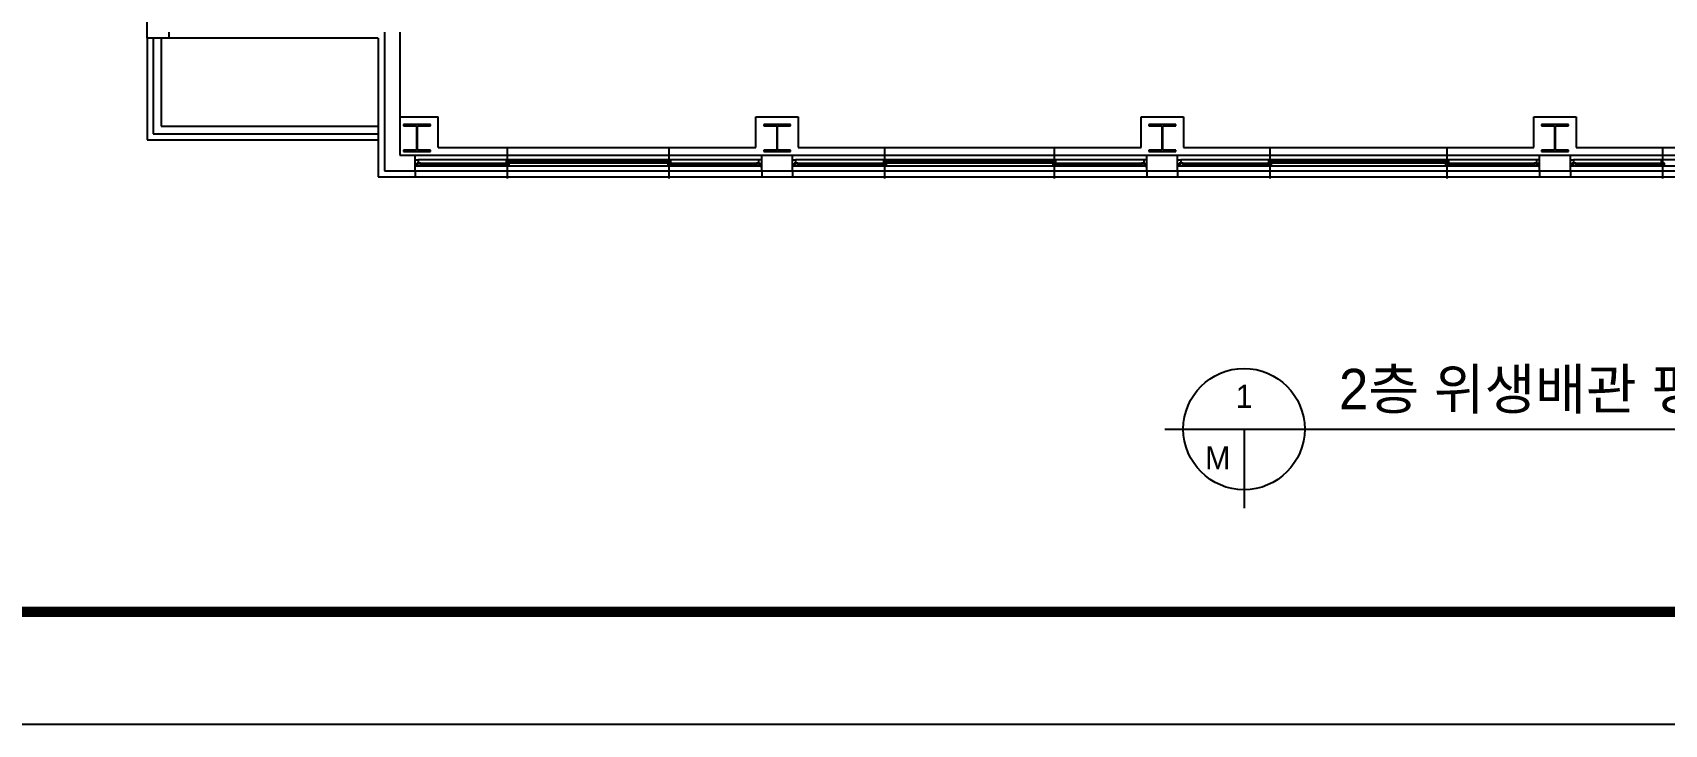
# Model space of a CAD drawing. Header units: millimetres. Extents: x 83956 to 461956, y 36707 to 125807.
# Drawn here: x 157628 to 178815, y 36707 to 45695 of the extents above; entities that cross this region are included whole.
import ezdxf
from ezdxf.enums import TextEntityAlignment as Align

# ---------------------------------------------------------------- set-up
doc = ezdxf.new("R2010")
doc.units = ezdxf.units.MM
doc.header["$LTSCALE"] = 100
doc.header["$MEASUREMENT"] = 0
doc.layers.get('0').update_dxf_attribs({"linetype": 'CONTINUOUS'})
doc.layers.get('Defpoints').update_dxf_attribs({"linetype": 'CONTINUOUS'})
for name, color, linetype in [('ARCH', 9, 'CONTINUOUS'), ('FORM', 8, 'CONTINUOUS'), ('TITLE', 3, 'CONTINUOUS'), ('TITLE1', 2, 'CONTINUOUS')]:
    doc.layers.add(name, color=color, linetype=linetype)
doc.styles.add('gr', font='Gulim.ttf')

# ---------------------------------------------------------------- blocks, each defined once
blk = doc.blocks.new('PMC-FORMV')
at = {"layer": 'Defpoints'}
blk.add_lwpolyline([(0, 0), (0, 29700), (42000, 29700), (42000, 0)], close=True, dxfattribs=at)
at = {"layer": 'FORM', "const_width": 90.2}
blk.add_lwpolyline([(1544, 975), (1544, 28725), (40744, 28725), (40744, 975)], close=True, dxfattribs=at)

msp = doc.modelspace()

# ---------------------------------------------------------------- linework, layer by layer
msp.add_lwpolyline([(149272, 79795), (201316, 79795), (201316, 38170), (149272, 38170)], close=True)
at = {"layer": 'ARCH', "linetype": 'ByBlock', "ltscale": 2}
for p, q in [((159115, 45621), (159115, 57581)), ((162115, 45621), (159115, 45621)), ((159115, 45621), (159115, 44301)), ((159395, 45701), (159395, 45621)), ((162115, 45621), (162115, 43821)), ((162395, 44601), (162895, 44601)), ((162895, 44201), (162895, 44601)), ((167020, 44201), (167020, 44601)), ((167020, 44601), (167570, 44601)), ((167570, 44601), (167570, 44201)), ((172020, 44201), (172020, 44601)), ((172020, 44601), (172570, 44601)), ((172570, 44601), (172570, 44201)), ((177120, 44201), (177120, 44601)), ((177120, 44601), (177670, 44601)), ((177670, 44601), (177670, 44201)), ((159115, 44301), (162115, 44301)), ((162595, 44101), (167095, 44101)), ((162895, 44201), (167020, 44201)), ((163795, 43801), (163795, 44201)), ((165895, 43801), (165895, 44201)), ((167495, 44101), (172095, 44101)), ((167570, 44201), (172020, 44201)), ((168695, 43801), (168695, 44201)), ((170895, 43801), (170895, 44201)), ((172495, 44101), (177195, 44101)), ((172570, 44201), (177120, 44201)), ((173695, 43801), (173695, 44201)), ((175995, 43801), (175995, 44201)), ((177595, 44101), (182295, 44101)), ((177670, 44201), (182220, 44201)), ((178795, 43801), (178795, 44201)), ((162595, 44016), (162595, 44041)), ((162595, 44041), (162635, 44041)), ((162595, 43961), (162595, 43986)), ((162615, 43961), (162595, 43961)), ((162595, 43901), (167095, 43901)), ((162595, 43901), (162595, 43821)), ((162635, 44001), (162615, 44001)), ((162615, 44001), (162615, 43961)), ((167075, 43961), (162615, 43961)), ((162665, 43998), (162625, 43998)), ((162625, 43998), (162625, 43968)), ((162625, 43968), (162665, 43968)), ((167055, 44041), (162635, 44041)), ((162635, 44041), (162635, 44001)), ((162665, 43998), (163815, 43998)), ((162665, 43968), (162665, 43998)), ((162665, 43987), (163775, 43987)), ((162665, 43979), (163775, 43979)), ((162665, 43968), (163775, 43968)), ((163815, 44041), (163775, 44041)), ((163775, 44041), (163775, 44004)), ((163775, 44004), (163815, 44004)), ((163815, 43998), (163775, 43998)), ((163775, 43998), (163775, 43968)), ((163775, 43968), (163815, 43968)), ((163815, 44041), (165875, 44041)), ((163815, 44004), (163815, 44041)), ((163815, 44027), (165875, 44027)), ((163815, 44016), (165875, 44016)), ((163815, 44004), (165875, 44004)), ((163815, 43968), (163815, 43998)), ((165915, 44041), (165875, 44041)), ((165875, 44041), (165875, 44004)), ((165875, 44004), (165915, 44004)), ((165915, 43998), (165875, 43998)), ((165875, 43998), (165875, 43968)), ((165875, 43968), (165915, 43968)), ((165915, 44004), (165915, 44041)), ((165915, 43998), (167065, 43998)), ((165915, 43968), (165915, 43998)), ((165915, 43987), (167025, 43987)), ((165915, 43979), (167025, 43979)), ((165915, 43968), (167025, 43968)), ((167065, 43998), (167025, 43998)), ((167025, 43998), (167025, 43968)), ((167025, 43968), (167065, 43968)), ((167095, 44041), (167055, 44041)), ((167055, 44041), (167055, 44001)), ((167055, 44001), (167075, 44001)), ((167065, 43968), (167065, 43998)), ((167075, 44001), (167075, 43961)), ((167075, 43961), (167095, 43961)), ((167095, 44016), (167095, 44041)), ((167095, 43961), (167095, 43986)), ((167095, 43901), (167095, 43821)), ((167495, 44016), (167495, 44041)), ((167495, 44041), (167535, 44041)), ((167495, 43961), (167495, 43986)), ((167515, 43961), (167495, 43961)), ((167495, 43901), (172095, 43901)), ((167495, 43901), (167495, 43821)), ((167535, 44001), (167515, 44001)), ((167515, 44001), (167515, 43961)), ((172075, 43961), (167515, 43961)), ((167565, 43998), (167525, 43998)), ((167525, 43998), (167525, 43968)), ((167525, 43968), (167565, 43968)), ((172055, 44041), (167535, 44041)), ((167535, 44041), (167535, 44001)), ((167565, 43998), (168715, 43998)), ((167565, 43968), (167565, 43998)), ((167565, 43987), (168675, 43987)), ((167565, 43979), (168675, 43979)), ((167565, 43968), (168675, 43968)), ((168715, 44041), (168675, 44041)), ((168675, 44041), (168675, 44004)), ((168675, 44004), (168715, 44004)), ((168715, 43998), (168675, 43998)), ((168675, 43998), (168675, 43968)), ((168675, 43968), (168715, 43968)), ((168715, 44041), (170875, 44041)), ((168715, 44004), (168715, 44041)), ((168715, 44027), (170875, 44027)), ((168715, 44016), (170875, 44016)), ((168715, 44004), (170875, 44004)), ((168715, 43968), (168715, 43998)), ((170915, 44041), (170875, 44041)), ((170875, 44041), (170875, 44004)), ((170875, 44004), (170915, 44004)), ((170915, 43998), (170875, 43998)), ((170875, 43998), (170875, 43968)), ((170875, 43968), (170915, 43968)), ((170915, 44004), (170915, 44041)), ((170915, 43998), (172065, 43998)), ((170915, 43968), (170915, 43998)), ((170915, 43987), (172025, 43987)), ((170915, 43979), (172025, 43979)), ((170915, 43968), (172025, 43968)), ((172065, 43998), (172025, 43998)), ((172025, 43998), (172025, 43968)), ((172025, 43968), (172065, 43968)), ((172095, 44041), (172055, 44041)), ((172055, 44041), (172055, 44001)), ((172055, 44001), (172075, 44001)), ((172065, 43968), (172065, 43998)), ((172075, 44001), (172075, 43961)), ((172075, 43961), (172095, 43961)), ((172095, 44016), (172095, 44041)), ((172095, 43961), (172095, 43986)), ((172095, 43901), (172095, 43821)), ((172495, 44016), (172495, 44041)), ((172495, 44041), (172535, 44041)), ((172495, 43961), (172495, 43986)), ((172515, 43961), (172495, 43961)), ((172495, 43901), (177195, 43901)), ((172495, 43901), (172495, 43821)), ((172535, 44001), (172515, 44001)), ((172515, 44001), (172515, 43961)), ((177175, 43961), (172515, 43961)), ((172565, 43998), (172525, 43998)), ((172525, 43998), (172525, 43968)), ((172525, 43968), (172565, 43968)), ((177155, 44041), (172535, 44041)), ((172535, 44041), (172535, 44001)), ((172565, 43998), (173715, 43998)), ((172565, 43968), (172565, 43998)), ((172565, 43987), (173675, 43987)), ((172565, 43979), (173675, 43979)), ((172565, 43968), (173675, 43968)), ((173715, 44041), (173675, 44041)), ((173675, 44041), (173675, 44004)), ((173675, 44004), (173715, 44004)), ((173715, 43998), (173675, 43998)), ((173675, 43998), (173675, 43968)), ((173675, 43968), (173715, 43968)), ((173715, 44041), (175975, 44041)), ((173715, 44004), (173715, 44041)), ((173715, 44027), (175975, 44027)), ((173715, 44016), (175975, 44016)), ((173715, 44004), (175975, 44004)), ((173715, 43968), (173715, 43998)), ((176015, 44041), (175975, 44041)), ((175975, 44041), (175975, 44004)), ((175975, 44004), (176015, 44004)), ((176015, 43998), (175975, 43998)), ((175975, 43998), (175975, 43968)), ((175975, 43968), (176015, 43968)), ((176015, 44004), (176015, 44041)), ((176015, 43998), (177165, 43998)), ((176015, 43968), (176015, 43998)), ((176015, 43987), (177125, 43987)), ((176015, 43979), (177125, 43979)), ((176015, 43968), (177125, 43968)), ((177165, 43998), (177125, 43998)), ((177125, 43998), (177125, 43968)), ((177125, 43968), (177165, 43968)), ((177195, 44041), (177155, 44041)), ((177155, 44041), (177155, 44001)), ((177155, 44001), (177175, 44001)), ((177165, 43968), (177165, 43998)), ((177175, 44001), (177175, 43961)), ((177175, 43961), (177195, 43961)), ((177195, 44016), (177195, 44041)), ((177195, 43961), (177195, 43986)), ((177195, 43901), (177195, 43821)), ((177595, 44016), (177595, 44041)), ((177595, 44041), (177635, 44041)), ((177595, 43961), (177595, 43986)), ((177615, 43961), (177595, 43961)), ((177595, 43901), (182295, 43901)), ((177595, 43901), (177595, 43821)), ((177635, 44001), (177615, 44001)), ((177615, 44001), (177615, 43961)), ((182275, 43961), (177615, 43961)), ((177665, 43998), (177625, 43998)), ((177625, 43998), (177625, 43968)), ((177625, 43968), (177665, 43968)), ((182255, 44041), (177635, 44041)), ((177635, 44041), (177635, 44001)), ((177665, 43998), (178815, 43998)), ((177665, 43968), (177665, 43998)), ((177665, 43987), (178775, 43987)), ((177665, 43979), (178775, 43979)), ((177665, 43968), (178775, 43968)), ((178815, 44041), (178775, 44041)), ((178775, 44041), (178775, 44004)), ((178775, 44004), (178815, 44004)), ((178815, 43998), (178775, 43998)), ((178775, 43998), (178775, 43968)), ((178775, 43968), (178815, 43968)), ((178815, 43968), (178815, 43998)), ((162115, 43821), (192945, 43821))]:
    msp.add_line(p, q, dxfattribs=at)
at = {"layer": 'ARCH', "ltscale": 2}
for p, q in [((159195, 45621), (159195, 44381)), ((159295, 45621), (159295, 44481)), ((159195, 44381), (162115, 44381)), ((159295, 44481), (162115, 44481)), ((162395, 44101), (162595, 44101)), ((162595, 43901), (162595, 44101)), ((167095, 43901), (167095, 44101)), ((167095, 44101), (167495, 44101)), ((167495, 43901), (167495, 44101)), ((172095, 43901), (172095, 44101)), ((172095, 44101), (172495, 44101)), ((172495, 43901), (172495, 44101)), ((177195, 43901), (177195, 44101)), ((177195, 44101), (177595, 44101)), ((177595, 43901), (177595, 44101)), ((162195, 43901), (162595, 43901)), ((167095, 43901), (167495, 43901)), ((172095, 43901), (172495, 43901)), ((177195, 43901), (177595, 43901))]:
    msp.add_line(p, q, dxfattribs=at)
at = {"layer": 'ARCH'}
for p, q in [((162195, 45701), (162195, 43901)), ((162395, 45701), (162395, 44101)), ((162795, 44501), (162445, 44501)), ((162445, 44501), (162445, 44482)), ((162795, 44482), (162795, 44501)), ((167470, 44501), (167120, 44501)), ((167120, 44501), (167120, 44482)), ((167470, 44482), (167470, 44501)), ((172470, 44501), (172120, 44501)), ((172120, 44501), (172120, 44482)), ((172470, 44482), (172470, 44501)), ((177570, 44501), (177220, 44501)), ((177220, 44501), (177220, 44482)), ((177570, 44482), (177570, 44501)), ((162445, 44482), (162614, 44482)), ((162614, 44482), (162614, 44170)), ((162626, 44170), (162626, 44482)), ((162626, 44482), (162795, 44482)), ((167120, 44482), (167289, 44482)), ((167289, 44482), (167289, 44170)), ((167301, 44170), (167301, 44482)), ((167301, 44482), (167470, 44482)), ((172120, 44482), (172289, 44482)), ((172289, 44482), (172289, 44170)), ((172301, 44170), (172301, 44482)), ((172301, 44482), (172470, 44482)), ((177220, 44482), (177389, 44482)), ((177389, 44482), (177389, 44170)), ((177401, 44170), (177401, 44482)), ((177401, 44482), (177570, 44482)), ((162614, 44170), (162445, 44170)), ((162445, 44170), (162445, 44151)), ((162445, 44151), (162795, 44151)), ((162795, 44170), (162626, 44170)), ((162795, 44151), (162795, 44170)), ((167289, 44170), (167120, 44170)), ((167120, 44170), (167120, 44151)), ((167120, 44151), (167470, 44151)), ((167470, 44170), (167301, 44170)), ((167470, 44151), (167470, 44170)), ((169195, 44101), (169395, 44101)), ((172289, 44170), (172120, 44170)), ((172120, 44170), (172120, 44151)), ((172120, 44151), (172470, 44151)), ((172195, 44101), (172195, 44101)), ((172470, 44170), (172301, 44170)), ((172470, 44151), (172470, 44170)), ((177389, 44170), (177220, 44170)), ((177220, 44170), (177220, 44151)), ((177220, 44151), (177570, 44151)), ((177570, 44170), (177401, 44170)), ((177570, 44151), (177570, 44170)), ((172195, 43901), (172195, 43901))]:
    msp.add_line(p, q, dxfattribs=at)
at = {"layer": 'TITLE', "color": 4}
for p, q in [((172330, 40544), (181689, 40544)), ((173357, 40544), (173357, 39517))]:
    msp.add_line(p, q, dxfattribs=at)
msp.add_circle((173357, 40544), 788, dxfattribs=at)

# ---------------------------------------------------------------- block references
at = {"layer": 'FORM', "xscale": 1.5, "yscale": 1.5, "zscale": 1.5}
msp.add_blockref('PMC-FORMV', (146956, 36707), dxfattribs=at)

# ---------------------------------------------------------------- texts
at = {"layer": 'TITLE', "color": 3, "style": 'gr'}
for s, p in [('1', (173357, 40819)), ('M', (173016, 40019))]:
    msp.add_text(s, height=300, dxfattribs=at).set_placement(p, align=Align.CENTER)
at = {"layer": 'TITLE1', "color": 3, "style": 'gr'}
msp.add_text('2층 위생배관 평면도', height=525, dxfattribs=at).set_placement((174590, 40802))

doc.saveas('drawing.dxf')
